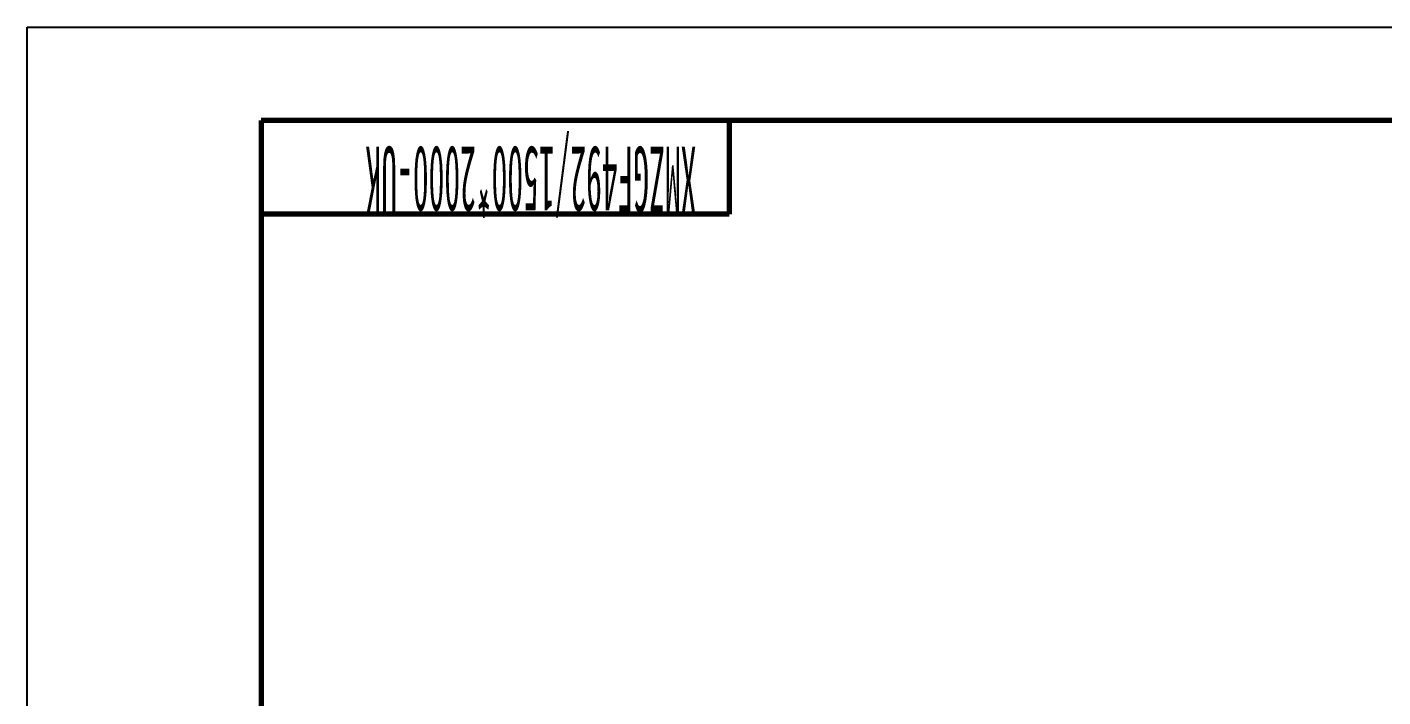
# Model space of a CAD drawing. Header units: millimetres. Extents: x -11880 to 11880, y -8400 to 8400.
# Drawn here: x -11880 to -6086, y 5536 to 8400 of the extents above; entities that cross this region are included whole.
import ezdxf

# ---------------------------------------------------------------- set-up
doc = ezdxf.new("R2010")
doc.units = ezdxf.units.MM
doc.layers.add('CAXA0', color=7, linetype='Continuous', lineweight=70)
doc.layers.add('CAXA3', color=7, linetype='Continuous', lineweight=25)
doc.styles.add('TextStyle1', font='', dxfattribs={"width": 0.353373})
doc.styles.get('TextStyle1').set_extended_font_data('FangSong_GB2312')

# ---------------------------------------------------------------- blocks, each defined once
blk = doc.blocks.new('CAXBLOCK125', base_point=(11480, -8000))
at = {"layer": 'CAXA0', "linetype": 'Continuous', "lineweight": 70}
for p, q in [((11480, 8000), (-10880, 8000)), ((-10880, 8000), (-10880, -8000))]:
    blk.add_line(p, q, dxfattribs=at)
at = {"layer": 'CAXA0'}
for p, q in [((-8880, 8000), (-8880, 7600)), ((-8880, 7600), (-10880, 7600))]:
    blk.add_line(p, q, dxfattribs=at)
at = {"layer": 'CAXA3', "linetype": 'Continuous', "lineweight": 25}
for p, q in [((-11880, 8400), (11880, 8400)), ((-11880, -8400), (-11880, 8400))]:
    blk.add_line(p, q, dxfattribs=at)
at = {"layer": 'CAXA0', "linetype": 'Continuous', "lineweight": 25, "insert": (-9020, 7608.2), "char_height": 280, "attachment_point": 1, "rotation": 180, "style": 'TextStyle1'}
blk.add_mtext('\\fFangSong_GB2312|b0|i0|p34;XMZGF492/1500*2000-UK', dxfattribs=at)

msp = doc.modelspace()

# ---------------------------------------------------------------- block references
at = {"layer": 'CAXA0'}
msp.add_blockref('CAXBLOCK125', (11480, -8000), dxfattribs=at)

doc.saveas('drawing.dxf')
